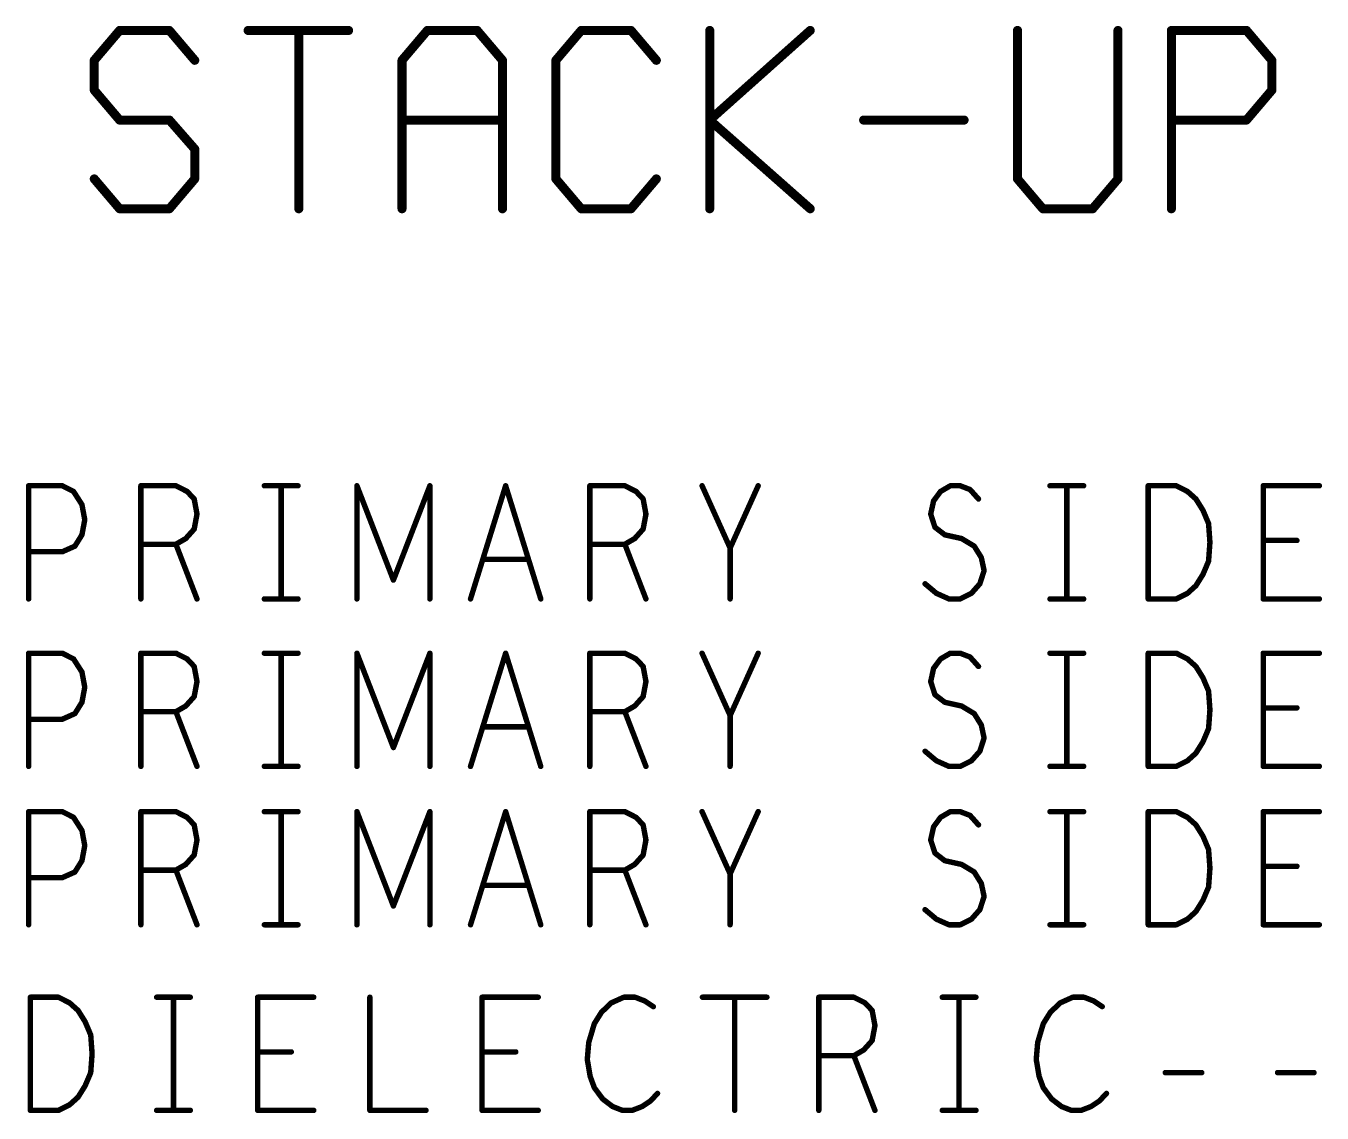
# Model space of a CAD drawing. Extents: x -18 to 16.1, y -6.6 to 15.5.
# Drawn here: x 9.975 to 11.408, y 9.947 to 11.148 of the extents above; entities that cross this region are included whole.
import ezdxf

# ---------------------------------------------------------------- set-up
doc = ezdxf.new("R2010")
doc.units = 0
doc.layers.get('0').update_dxf_attribs({"linetype": 'CONTINUOUS'})
doc.layers.add('FAB', color=13, linetype='CONTINUOUS')

# ---------------------------------------------------------------- blocks, each defined once
blk = doc.blocks.new('ROUND_2')
at = {"const_width": 0.005}
blk.add_lwpolyline([(-0.0025, 0, 1), (0.0025, 0, 1)], format="xyb", close=True, dxfattribs=at)
blk = doc.blocks.new('ROUND_1')
at = {"const_width": 0.003}
blk.add_lwpolyline([(-0.0015, 0, 1), (0.0015, 0, 1)], format="xyb", close=True, dxfattribs=at)

msp = doc.modelspace()

# ---------------------------------------------------------------- linework, layer by layer
at = {"layer": 'FAB'}
for points, const_width in [([(10.051, 11.11), (10.079, 11.143)], 0.01), ([(10.079, 11.143), (10.134, 11.143)], 0.01), ([(10.134, 11.143), (10.162, 11.11)], 0.01), ([(10.221, 11.143), (10.332, 11.143)], 0.01), ([(10.277, 11.143), (10.277, 10.946)], 0.01), ([(10.391, 11.11), (10.419, 11.143)], 0.01), ([(10.419, 11.143), (10.474, 11.143)], 0.01), ([(10.474, 11.143), (10.502, 11.11)], 0.01), ([(10.561, 11.11), (10.589, 11.143)], 0.01), ([(10.589, 11.143), (10.644, 11.143)], 0.01), ([(10.644, 11.143), (10.672, 11.11)], 0.01), ([(10.842, 11.143), (10.731, 11.044)], 0.01), ([(10.731, 11.143), (10.731, 10.946)], 0.01), ([(11.071, 11.143), (11.071, 10.979)], 0.01), ([(11.182, 10.979), (11.182, 11.143)], 0.01), ([(11.241, 10.946), (11.241, 11.143)], 0.01), ([(11.241, 11.143), (11.324, 11.143)], 0.01), ([(11.324, 11.143), (11.352, 11.11)], 0.01), ([(10.051, 11.077), (10.051, 11.11)], 0.01), ([(10.391, 10.946), (10.391, 11.11)], 0.01), ([(10.502, 11.11), (10.502, 10.946)], 0.01), ([(10.561, 10.979), (10.561, 11.11)], 0.01), ([(11.352, 11.11), (11.352, 11.077)], 0.01), ([(10.079, 11.044), (10.051, 11.077)], 0.01), ([(11.352, 11.077), (11.324, 11.044)], 0.01), ([(10.134, 11.044), (10.079, 11.044)], 0.01), ([(10.162, 11.012), (10.134, 11.044)], 0.01), ([(10.391, 11.044), (10.502, 11.044)], 0.01), ([(10.731, 11.044), (10.842, 10.946)], 0.01), ([(10.901, 11.044), (11.012, 11.044)], 0.01), ([(11.324, 11.044), (11.241, 11.044)], 0.01), ([(10.162, 10.979), (10.162, 11.012)], 0.01), ([(10.051, 10.979), (10.079, 10.946)], 0.01), ([(10.134, 10.946), (10.162, 10.979)], 0.01), ([(10.589, 10.946), (10.561, 10.979)], 0.01), ([(10.672, 10.979), (10.644, 10.946)], 0.01), ([(11.071, 10.979), (11.099, 10.946)], 0.01), ([(11.154, 10.946), (11.182, 10.979)], 0.01), ([(10.079, 10.946), (10.134, 10.946)], 0.01), ([(10.644, 10.946), (10.589, 10.946)], 0.01), ([(11.099, 10.946), (11.154, 10.946)], 0.01), ([(9.9785, 10.515), (9.9785, 10.64)], 0.006), ([(9.9785, 10.64), (10.0157, 10.64)], 0.006), ([(10.0157, 10.64), (10.0281, 10.6337)], 0.006), ([(10.1025, 10.515), (10.1025, 10.64)], 0.006), ([(10.1025, 10.64), (10.1412, 10.64)], 0.006), ([(10.1412, 10.64), (10.1536, 10.6337)], 0.006), ([(10.2389, 10.64), (10.2761, 10.64)], 0.006), ([(10.2575, 10.64), (10.2575, 10.515)], 0.006), ([(10.3412, 10.515), (10.3412, 10.64)], 0.006), ([(10.3412, 10.64), (10.3815, 10.5358)], 0.006), ([(10.3815, 10.5358), (10.4218, 10.64)], 0.006), ([(10.4218, 10.64), (10.4218, 10.515)], 0.006), ([(10.4667, 10.515), (10.5055, 10.64)], 0.006), ([(10.5055, 10.64), (10.5443, 10.515)], 0.006), ([(10.5985, 10.515), (10.5985, 10.64)], 0.006), ([(10.5985, 10.64), (10.6372, 10.64)], 0.006), ([(10.6372, 10.64), (10.6496, 10.6337)], 0.006), ([(10.7535, 10.5712), (10.7225, 10.64)], 0.006), ([(10.7845, 10.64), (10.7535, 10.5712)], 0.006), ([(10.986, 10.6337), (10.9968, 10.64)], 0.006), ([(10.9968, 10.64), (11.0077, 10.64)], 0.006), ([(11.0077, 10.64), (11.0186, 10.6358)], 0.006), ([(11.1069, 10.64), (11.1441, 10.64)], 0.006), ([(11.1255, 10.64), (11.1255, 10.515)], 0.006), ([(11.2154, 10.515), (11.2154, 10.64)], 0.006), ([(11.2154, 10.64), (11.2464, 10.64)], 0.006), ([(11.2464, 10.64), (11.2588, 10.6337)], 0.006), ([(11.3425, 10.515), (11.3425, 10.64)], 0.006), ([(11.3425, 10.64), (11.4045, 10.64)], 0.006), ([(10.0281, 10.6337), (10.0374, 10.6192)], 0.006), ([(10.1536, 10.6337), (10.1614, 10.6254)], 0.006), ([(10.1614, 10.6254), (10.1645, 10.6087)], 0.006), ([(10.6496, 10.6337), (10.6574, 10.6254)], 0.006), ([(10.6574, 10.6254), (10.6605, 10.6087)], 0.006), ([(10.9751, 10.6087), (10.9783, 10.6233)], 0.006), ([(10.9783, 10.6233), (10.986, 10.6337)], 0.006), ([(11.0186, 10.6358), (11.0279, 10.6254)], 0.006), ([(11.2588, 10.6337), (11.2681, 10.6254)], 0.006), ([(11.2681, 10.6254), (11.2759, 10.6129)], 0.006), ([(10.0374, 10.6192), (10.0405, 10.6025)], 0.006), ([(10.1645, 10.6087), (10.1614, 10.5921)], 0.006), ([(10.6605, 10.6087), (10.6574, 10.5921)], 0.006), ([(10.9798, 10.5942), (10.9751, 10.6087)], 0.006), ([(11.2759, 10.6129), (11.2821, 10.5983)], 0.006), ([(10.0405, 10.6025), (10.0374, 10.5858)], 0.006), ([(10.9907, 10.5858), (10.9798, 10.5942)], 0.006), ([(11.2821, 10.5983), (11.2836, 10.5775)], 0.006), ([(10.0374, 10.5858), (10.0296, 10.5733)], 0.006), ([(10.1521, 10.5817), (10.1412, 10.5754)], 0.006), ([(10.1614, 10.5921), (10.1521, 10.5817)], 0.006), ([(10.6481, 10.5817), (10.6372, 10.5754)], 0.006), ([(10.6574, 10.5921), (10.6481, 10.5817)], 0.006), ([(11.0092, 10.5817), (10.9907, 10.5858)], 0.006), ([(11.0232, 10.5733), (11.0092, 10.5817)], 0.006), ([(11.3797, 10.5796), (11.3425, 10.5796)], 0.006), ([(10.0157, 10.5671), (9.9785, 10.5671)], 0.006), ([(10.0296, 10.5733), (10.0157, 10.5671)], 0.006), ([(10.1412, 10.5754), (10.1025, 10.5754)], 0.006), ([(10.1412, 10.5754), (10.1645, 10.515)], 0.006), ([(10.6372, 10.5754), (10.5985, 10.5754)], 0.006), ([(10.6372, 10.5754), (10.6605, 10.515)], 0.006), ([(10.7535, 10.515), (10.7535, 10.5712)], 0.006), ([(11.031, 10.5608), (11.0232, 10.5733)], 0.006), ([(11.2836, 10.5775), (11.2821, 10.5567)], 0.006), ([(10.5303, 10.5587), (10.4807, 10.5587)], 0.006), ([(11.0341, 10.5463), (11.031, 10.5608)], 0.006), ([(11.2821, 10.5567), (11.2759, 10.5421)], 0.006), ([(11.0294, 10.5317), (11.0341, 10.5463)], 0.006), ([(11.2759, 10.5421), (11.2681, 10.5296)], 0.006), ([(10.9689, 10.5317), (10.9814, 10.5212)], 0.006), ([(11.0201, 10.5212), (11.0294, 10.5317)], 0.006), ([(11.2681, 10.5296), (11.2588, 10.5212)], 0.006), ([(10.2389, 10.515), (10.2761, 10.515)], 0.006), ([(10.9814, 10.5212), (10.9953, 10.515)], 0.006), ([(10.9953, 10.515), (11.0077, 10.515)], 0.006), ([(11.0077, 10.515), (11.0201, 10.5212)], 0.006), ([(11.1069, 10.515), (11.1441, 10.515)], 0.006), ([(11.2464, 10.515), (11.2154, 10.515)], 0.006), ([(11.2588, 10.5212), (11.2464, 10.515)], 0.006), ([(11.4045, 10.515), (11.3425, 10.515)], 0.006), ([(9.9785, 10.33), (9.9785, 10.455)], 0.006), ([(9.9785, 10.455), (10.0157, 10.455)], 0.006), ([(10.0157, 10.455), (10.0281, 10.4487)], 0.006), ([(10.1025, 10.33), (10.1025, 10.455)], 0.006), ([(10.1025, 10.455), (10.1412, 10.455)], 0.006), ([(10.1412, 10.455), (10.1536, 10.4487)], 0.006), ([(10.2389, 10.455), (10.2761, 10.455)], 0.006), ([(10.2575, 10.455), (10.2575, 10.33)], 0.006), ([(10.3412, 10.33), (10.3412, 10.455)], 0.006), ([(10.3412, 10.455), (10.3815, 10.3508)], 0.006), ([(10.3815, 10.3508), (10.4218, 10.455)], 0.006), ([(10.4218, 10.455), (10.4218, 10.33)], 0.006), ([(10.4667, 10.33), (10.5055, 10.455)], 0.006), ([(10.5055, 10.455), (10.5443, 10.33)], 0.006), ([(10.5985, 10.33), (10.5985, 10.455)], 0.006), ([(10.5985, 10.455), (10.6372, 10.455)], 0.006), ([(10.6372, 10.455), (10.6496, 10.4487)], 0.006), ([(10.7535, 10.3862), (10.7225, 10.455)], 0.006), ([(10.7845, 10.455), (10.7535, 10.3862)], 0.006), ([(10.986, 10.4487), (10.9968, 10.455)], 0.006), ([(10.9968, 10.455), (11.0077, 10.455)], 0.006), ([(11.0077, 10.455), (11.0186, 10.4508)], 0.006), ([(11.0186, 10.4508), (11.0279, 10.4404)], 0.006), ([(11.1069, 10.455), (11.1441, 10.455)], 0.006), ([(11.1255, 10.455), (11.1255, 10.33)], 0.006), ([(11.2154, 10.33), (11.2154, 10.455)], 0.006), ([(11.2154, 10.455), (11.2464, 10.455)], 0.006), ([(11.2464, 10.455), (11.2588, 10.4487)], 0.006), ([(11.3425, 10.33), (11.3425, 10.455)], 0.006), ([(11.3425, 10.455), (11.4045, 10.455)], 0.006), ([(10.0281, 10.4487), (10.0374, 10.4342)], 0.006), ([(10.1536, 10.4487), (10.1614, 10.4404)], 0.006), ([(10.1614, 10.4404), (10.1645, 10.4237)], 0.006), ([(10.6496, 10.4487), (10.6574, 10.4404)], 0.006), ([(10.6574, 10.4404), (10.6605, 10.4237)], 0.006), ([(10.9751, 10.4237), (10.9783, 10.4383)], 0.006), ([(10.9783, 10.4383), (10.986, 10.4487)], 0.006), ([(11.2588, 10.4487), (11.2681, 10.4404)], 0.006), ([(11.2681, 10.4404), (11.2759, 10.4279)], 0.006), ([(10.0374, 10.4342), (10.0405, 10.4175)], 0.006), ([(10.1645, 10.4237), (10.1614, 10.4071)], 0.006), ([(10.6605, 10.4237), (10.6574, 10.4071)], 0.006), ([(10.9798, 10.4092), (10.9751, 10.4237)], 0.006), ([(11.2759, 10.4279), (11.2821, 10.4133)], 0.006), ([(10.0405, 10.4175), (10.0374, 10.4008)], 0.006), ([(10.9907, 10.4008), (10.9798, 10.4092)], 0.006), ([(11.2821, 10.4133), (11.2836, 10.3925)], 0.006), ([(10.0374, 10.4008), (10.0296, 10.3883)], 0.006), ([(10.1521, 10.3967), (10.1412, 10.3904)], 0.006), ([(10.1614, 10.4071), (10.1521, 10.3967)], 0.006), ([(10.6481, 10.3967), (10.6372, 10.3904)], 0.006), ([(10.6574, 10.4071), (10.6481, 10.3967)], 0.006), ([(11.0092, 10.3967), (10.9907, 10.4008)], 0.006), ([(11.0232, 10.3883), (11.0092, 10.3967)], 0.006), ([(11.3797, 10.3946), (11.3425, 10.3946)], 0.006), ([(10.0157, 10.3821), (9.9785, 10.3821)], 0.006), ([(10.0296, 10.3883), (10.0157, 10.3821)], 0.006), ([(10.1412, 10.3904), (10.1025, 10.3904)], 0.006), ([(10.1412, 10.3904), (10.1645, 10.33)], 0.006), ([(10.6372, 10.3904), (10.5985, 10.3904)], 0.006), ([(10.6372, 10.3904), (10.6605, 10.33)], 0.006), ([(10.7535, 10.33), (10.7535, 10.3862)], 0.006), ([(11.031, 10.3758), (11.0232, 10.3883)], 0.006), ([(11.2836, 10.3925), (11.2821, 10.3717)], 0.006), ([(10.5303, 10.3737), (10.4807, 10.3737)], 0.006), ([(11.0341, 10.3613), (11.031, 10.3758)], 0.006), ([(11.2821, 10.3717), (11.2759, 10.3571)], 0.006), ([(11.0294, 10.3467), (11.0341, 10.3613)], 0.006), ([(11.2759, 10.3571), (11.2681, 10.3446)], 0.006), ([(10.9689, 10.3467), (10.9814, 10.3362)], 0.006), ([(10.9814, 10.3362), (10.9953, 10.33)], 0.006), ([(11.0077, 10.33), (11.0201, 10.3362)], 0.006), ([(11.0201, 10.3362), (11.0294, 10.3467)], 0.006), ([(11.2588, 10.3362), (11.2464, 10.33)], 0.006), ([(11.2681, 10.3446), (11.2588, 10.3362)], 0.006), ([(10.2389, 10.33), (10.2761, 10.33)], 0.006), ([(10.9953, 10.33), (11.0077, 10.33)], 0.006), ([(11.1069, 10.33), (11.1441, 10.33)], 0.006), ([(11.2464, 10.33), (11.2154, 10.33)], 0.006), ([(11.4045, 10.33), (11.3425, 10.33)], 0.006), ([(9.9785, 10.155), (9.9785, 10.28)], 0.006), ([(9.9785, 10.28), (10.0157, 10.28)], 0.006), ([(10.0157, 10.28), (10.0281, 10.2737)], 0.006), ([(10.1025, 10.155), (10.1025, 10.28)], 0.006), ([(10.1025, 10.28), (10.1412, 10.28)], 0.006), ([(10.1412, 10.28), (10.1536, 10.2737)], 0.006), ([(10.2389, 10.28), (10.2761, 10.28)], 0.006), ([(10.2575, 10.28), (10.2575, 10.155)], 0.006), ([(10.3412, 10.155), (10.3412, 10.28)], 0.006), ([(10.3412, 10.28), (10.3815, 10.1758)], 0.006), ([(10.3815, 10.1758), (10.4218, 10.28)], 0.006), ([(10.4218, 10.28), (10.4218, 10.155)], 0.006), ([(10.4667, 10.155), (10.5055, 10.28)], 0.006), ([(10.5055, 10.28), (10.5443, 10.155)], 0.006), ([(10.5985, 10.155), (10.5985, 10.28)], 0.006), ([(10.5985, 10.28), (10.6372, 10.28)], 0.006), ([(10.6372, 10.28), (10.6496, 10.2737)], 0.006), ([(10.7535, 10.2112), (10.7225, 10.28)], 0.006), ([(10.7845, 10.28), (10.7535, 10.2112)], 0.006), ([(10.986, 10.2737), (10.9968, 10.28)], 0.006), ([(10.9968, 10.28), (11.0077, 10.28)], 0.006), ([(11.0077, 10.28), (11.0186, 10.2758)], 0.006), ([(11.1069, 10.28), (11.1441, 10.28)], 0.006), ([(11.1255, 10.28), (11.1255, 10.155)], 0.006), ([(11.2154, 10.155), (11.2154, 10.28)], 0.006), ([(11.2154, 10.28), (11.2464, 10.28)], 0.006), ([(11.2464, 10.28), (11.2588, 10.2737)], 0.006), ([(11.3425, 10.155), (11.3425, 10.28)], 0.006), ([(11.3425, 10.28), (11.4045, 10.28)], 0.006), ([(10.0281, 10.2737), (10.0374, 10.2592)], 0.006), ([(10.1536, 10.2737), (10.1614, 10.2654)], 0.006), ([(10.1614, 10.2654), (10.1645, 10.2487)], 0.006), ([(10.6496, 10.2737), (10.6574, 10.2654)], 0.006), ([(10.6574, 10.2654), (10.6605, 10.2487)], 0.006), ([(10.9783, 10.2633), (10.986, 10.2737)], 0.006), ([(11.0186, 10.2758), (11.0279, 10.2654)], 0.006), ([(11.2588, 10.2737), (11.2681, 10.2654)], 0.006), ([(11.2681, 10.2654), (11.2759, 10.2529)], 0.006), ([(10.0374, 10.2592), (10.0405, 10.2425)], 0.006), ([(10.9751, 10.2487), (10.9783, 10.2633)], 0.006), ([(11.2759, 10.2529), (11.2821, 10.2383)], 0.006), ([(10.0405, 10.2425), (10.0374, 10.2258)], 0.006), ([(10.1645, 10.2487), (10.1614, 10.2321)], 0.006), ([(10.6605, 10.2487), (10.6574, 10.2321)], 0.006), ([(10.9798, 10.2342), (10.9751, 10.2487)], 0.006), ([(11.2821, 10.2383), (11.2836, 10.2175)], 0.006), ([(10.0374, 10.2258), (10.0296, 10.2133)], 0.006), ([(10.1521, 10.2217), (10.1412, 10.2154)], 0.006), ([(10.1614, 10.2321), (10.1521, 10.2217)], 0.006), ([(10.6481, 10.2217), (10.6372, 10.2154)], 0.006), ([(10.6574, 10.2321), (10.6481, 10.2217)], 0.006), ([(10.9907, 10.2258), (10.9798, 10.2342)], 0.006), ([(11.0092, 10.2217), (10.9907, 10.2258)], 0.006), ([(11.0232, 10.2133), (11.0092, 10.2217)], 0.006), ([(10.0296, 10.2133), (10.0157, 10.2071)], 0.006), ([(10.1412, 10.2154), (10.1025, 10.2154)], 0.006), ([(10.1412, 10.2154), (10.1645, 10.155)], 0.006), ([(10.6372, 10.2154), (10.5985, 10.2154)], 0.006), ([(10.6372, 10.2154), (10.6605, 10.155)], 0.006), ([(10.7535, 10.155), (10.7535, 10.2112)], 0.006), ([(11.031, 10.2008), (11.0232, 10.2133)], 0.006), ([(11.2836, 10.2175), (11.2821, 10.1967)], 0.006), ([(11.3797, 10.2196), (11.3425, 10.2196)], 0.006), ([(10.0157, 10.2071), (9.9785, 10.2071)], 0.006), ([(10.5303, 10.1987), (10.4807, 10.1987)], 0.006), ([(11.0341, 10.1863), (11.031, 10.2008)], 0.006), ([(11.2821, 10.1967), (11.2759, 10.1821)], 0.006), ([(11.0294, 10.1717), (11.0341, 10.1863)], 0.006), ([(11.2759, 10.1821), (11.2681, 10.1696)], 0.006), ([(10.9689, 10.1717), (10.9814, 10.1612)], 0.006), ([(11.0201, 10.1612), (11.0294, 10.1717)], 0.006), ([(11.2681, 10.1696), (11.2588, 10.1612)], 0.006), ([(10.2389, 10.155), (10.2761, 10.155)], 0.006), ([(10.9814, 10.1612), (10.9953, 10.155)], 0.006), ([(10.9953, 10.155), (11.0077, 10.155)], 0.006), ([(11.0077, 10.155), (11.0201, 10.1612)], 0.006), ([(11.1069, 10.155), (11.1441, 10.155)], 0.006), ([(11.2464, 10.155), (11.2154, 10.155)], 0.006), ([(11.2588, 10.1612), (11.2464, 10.155)], 0.006), ([(11.4045, 10.155), (11.3425, 10.155)], 0.006), ([(9.9804, 9.95), (9.9804, 10.075)], 0.006), ([(9.9804, 10.075), (10.0114, 10.075)], 0.006), ([(10.0114, 10.075), (10.0238, 10.0687)], 0.006), ([(10.0238, 10.0687), (10.0331, 10.0604)], 0.006), ([(10.1199, 10.075), (10.1571, 10.075)], 0.006), ([(10.1385, 10.075), (10.1385, 9.95)], 0.006), ([(10.2315, 9.95), (10.2315, 10.075)], 0.006), ([(10.2315, 10.075), (10.2935, 10.075)], 0.006), ([(10.3555, 10.075), (10.3555, 9.95)], 0.006), ([(10.4795, 9.95), (10.4795, 10.075)], 0.006), ([(10.4795, 10.075), (10.5415, 10.075)], 0.006), ([(10.6221, 10.0687), (10.6113, 10.0583)], 0.006), ([(10.6361, 10.075), (10.6221, 10.0687)], 0.006), ([(10.6485, 10.075), (10.6361, 10.075)], 0.006), ([(10.6593, 10.0708), (10.6485, 10.075)], 0.006), ([(10.6686, 10.0646), (10.6593, 10.0708)], 0.006), ([(10.7229, 10.075), (10.7941, 10.075)], 0.006), ([(10.7585, 10.075), (10.7585, 9.95)], 0.006), ([(10.8515, 9.95), (10.8515, 10.075)], 0.006), ([(10.8515, 10.075), (10.8902, 10.075)], 0.006), ([(10.8902, 10.075), (10.9026, 10.0687)], 0.006), ([(10.9026, 10.0687), (10.9104, 10.0604)], 0.006), ([(10.9879, 10.075), (11.0251, 10.075)], 0.006), ([(11.0065, 10.075), (11.0065, 9.95)], 0.006), ([(11.1181, 10.0687), (11.1073, 10.0583)], 0.006), ([(11.1321, 10.075), (11.1181, 10.0687)], 0.006), ([(11.1445, 10.075), (11.1321, 10.075)], 0.006), ([(11.1553, 10.0708), (11.1445, 10.075)], 0.006), ([(11.1646, 10.0646), (11.1553, 10.0708)], 0.006), ([(10.0331, 10.0604), (10.0409, 10.0479)], 0.006), ([(10.6113, 10.0583), (10.6035, 10.0458)], 0.006), ([(10.9104, 10.0604), (10.9135, 10.0437)], 0.006), ([(11.1073, 10.0583), (11.0995, 10.0458)], 0.006), ([(10.0409, 10.0479), (10.0471, 10.0333)], 0.006), ([(10.6035, 10.0458), (10.5973, 10.025)], 0.006), ([(10.9135, 10.0437), (10.9104, 10.0271)], 0.006), ([(11.0995, 10.0458), (11.0933, 10.025)], 0.006), ([(10.0471, 10.0333), (10.0486, 10.0125)], 0.006), ([(10.5973, 10.025), (10.5957, 10.0062)], 0.006), ([(10.9104, 10.0271), (10.9011, 10.0167)], 0.006), ([(11.0933, 10.025), (11.0917, 10.0062)], 0.006), ([(10.0486, 10.0125), (10.0471, 9.9917)], 0.006), ([(10.2687, 10.0146), (10.2315, 10.0146)], 0.006), ([(10.5167, 10.0146), (10.4795, 10.0146)], 0.006), ([(10.8902, 10.0104), (10.8515, 10.0104)], 0.006), ([(10.9011, 10.0167), (10.8902, 10.0104)], 0.006), ([(10.8902, 10.0104), (10.9135, 9.95)], 0.006), ([(10.5957, 10.0062), (10.5989, 9.9875)], 0.006), ([(11.0917, 10.0062), (11.0949, 9.9875)], 0.006), ([(10.0471, 9.9917), (10.0409, 9.9771)], 0.006), ([(10.5989, 9.9875), (10.6035, 9.975)], 0.006), ([(11.0949, 9.9875), (11.0995, 9.975)], 0.006), ([(11.2343, 9.9917), (11.2746, 9.9917)], 0.006), ([(11.3583, 9.9917), (11.3986, 9.9917)], 0.006), ([(10.0331, 9.9646), (10.0238, 9.9562)], 0.006), ([(10.0409, 9.9771), (10.0331, 9.9646)], 0.006), ([(10.6035, 9.975), (10.6128, 9.9625)], 0.006), ([(10.6655, 9.9604), (10.6733, 9.9687)], 0.006), ([(11.0995, 9.975), (11.1088, 9.9625)], 0.006), ([(11.1615, 9.9604), (11.1693, 9.9687)], 0.006), ([(10.0114, 9.95), (9.9804, 9.95)], 0.006), ([(10.0238, 9.9562), (10.0114, 9.95)], 0.006), ([(10.1199, 9.95), (10.1571, 9.95)], 0.006), ([(10.2935, 9.95), (10.2315, 9.95)], 0.006), ([(10.3555, 9.95), (10.4175, 9.95)], 0.006), ([(10.5415, 9.95), (10.4795, 9.95)], 0.006), ([(10.6128, 9.9625), (10.6237, 9.9542)], 0.006), ([(10.6237, 9.9542), (10.6345, 9.95)], 0.006), ([(10.6345, 9.95), (10.6453, 9.95)], 0.006), ([(10.6453, 9.95), (10.6562, 9.9542)], 0.006), ([(10.6562, 9.9542), (10.6655, 9.9604)], 0.006), ([(10.9879, 9.95), (11.0251, 9.95)], 0.006), ([(11.1088, 9.9625), (11.1197, 9.9542)], 0.006), ([(11.1197, 9.9542), (11.1305, 9.95)], 0.006), ([(11.1305, 9.95), (11.1413, 9.95)], 0.006), ([(11.1413, 9.95), (11.1522, 9.9542)], 0.006), ([(11.1522, 9.9542), (11.1615, 9.9604)], 0.006)]:
    msp.add_lwpolyline(points, dxfattribs=dict(at, const_width=const_width))

# ---------------------------------------------------------------- block references
for name, p in [('ROUND_2', (10.079, 11.143)), ('ROUND_2', (10.079, 11.143)), ('ROUND_2', (10.134, 11.143)), ('ROUND_2', (10.134, 11.143)), ('ROUND_2', (10.221, 11.143)), ('ROUND_2', (10.277, 11.143)), ('ROUND_2', (10.332, 11.143)), ('ROUND_2', (10.419, 11.143)), ('ROUND_2', (10.419, 11.143)), ('ROUND_2', (10.474, 11.143)), ('ROUND_2', (10.474, 11.143)), ('ROUND_2', (10.589, 11.143)), ('ROUND_2', (10.589, 11.143)), ('ROUND_2', (10.644, 11.143)), ('ROUND_2', (10.644, 11.143)), ('ROUND_2', (10.731, 11.143)), ('ROUND_2', (10.842, 11.143)), ('ROUND_2', (11.071, 11.143)), ('ROUND_2', (11.182, 11.143)), ('ROUND_2', (11.241, 11.143)), ('ROUND_2', (11.241, 11.143)), ('ROUND_2', (11.324, 11.143)), ('ROUND_2', (11.324, 11.143)), ('ROUND_2', (10.051, 11.11)), ('ROUND_2', (10.051, 11.11)), ('ROUND_2', (10.162, 11.11)), ('ROUND_2', (10.391, 11.11)), ('ROUND_2', (10.391, 11.11)), ('ROUND_2', (10.502, 11.11)), ('ROUND_2', (10.502, 11.11)), ('ROUND_2', (10.561, 11.11)), ('ROUND_2', (10.561, 11.11)), ('ROUND_2', (10.672, 11.11)), ('ROUND_2', (11.352, 11.11)), ('ROUND_2', (11.352, 11.11)), ('ROUND_2', (10.051, 11.077)), ('ROUND_2', (10.051, 11.077)), ('ROUND_2', (11.352, 11.077)), ('ROUND_2', (11.352, 11.077)), ('ROUND_2', (10.079, 11.044)), ('ROUND_2', (10.079, 11.044)), ('ROUND_2', (10.134, 11.044)), ('ROUND_2', (10.134, 11.044)), ('ROUND_2', (10.391, 11.044)), ('ROUND_2', (10.502, 11.044)), ('ROUND_2', (10.731, 11.044)), ('ROUND_2', (10.731, 11.044)), ('ROUND_2', (10.901, 11.044)), ('ROUND_2', (11.012, 11.044)), ('ROUND_2', (11.241, 11.044)), ('ROUND_2', (11.324, 11.044)), ('ROUND_2', (11.324, 11.044)), ('ROUND_2', (10.162, 11.012)), ('ROUND_2', (10.162, 11.012)), ('ROUND_2', (10.051, 10.979)), ('ROUND_2', (10.162, 10.979)), ('ROUND_2', (10.162, 10.979)), ('ROUND_2', (10.561, 10.979)), ('ROUND_2', (10.561, 10.979)), ('ROUND_2', (10.672, 10.979)), ('ROUND_2', (11.071, 10.979)), ('ROUND_2', (11.071, 10.979)), ('ROUND_2', (11.182, 10.979)), ('ROUND_2', (11.182, 10.979)), ('ROUND_2', (10.079, 10.946)), ('ROUND_2', (10.079, 10.946)), ('ROUND_2', (10.134, 10.946)), ('ROUND_2', (10.134, 10.946)), ('ROUND_2', (10.277, 10.946)), ('ROUND_2', (10.391, 10.946)), ('ROUND_2', (10.502, 10.946)), ('ROUND_2', (10.589, 10.946)), ('ROUND_2', (10.589, 10.946)), ('ROUND_2', (10.644, 10.946)), ('ROUND_2', (10.644, 10.946)), ('ROUND_2', (10.731, 10.946)), ('ROUND_2', (10.842, 10.946)), ('ROUND_2', (11.099, 10.946)), ('ROUND_2', (11.099, 10.946)), ('ROUND_2', (11.154, 10.946)), ('ROUND_2', (11.154, 10.946)), ('ROUND_2', (11.241, 10.946)), ('ROUND_1', (9.9785, 10.64)), ('ROUND_1', (9.9785, 10.64)), ('ROUND_1', (10.0157, 10.64)), ('ROUND_1', (10.0157, 10.64)), ('ROUND_1', (10.1025, 10.64)), ('ROUND_1', (10.1025, 10.64)), ('ROUND_1', (10.1412, 10.64)), ('ROUND_1', (10.1412, 10.64)), ('ROUND_1', (10.2389, 10.64)), ('ROUND_1', (10.2575, 10.64)), ('ROUND_1', (10.2761, 10.64)), ('ROUND_1', (10.3412, 10.64)), ('ROUND_1', (10.3412, 10.64)), ('ROUND_1', (10.4218, 10.64)), ('ROUND_1', (10.4218, 10.64)), ('ROUND_1', (10.5055, 10.64)), ('ROUND_1', (10.5055, 10.64)), ('ROUND_1', (10.5985, 10.64)), ('ROUND_1', (10.5985, 10.64)), ('ROUND_1', (10.6372, 10.64)), ('ROUND_1', (10.6372, 10.64)), ('ROUND_1', (10.7225, 10.64)), ('ROUND_1', (10.7845, 10.64)), ('ROUND_1', (10.9968, 10.64)), ('ROUND_1', (10.9968, 10.64)), ('ROUND_1', (11.0077, 10.64)), ('ROUND_1', (11.0077, 10.64)), ('ROUND_1', (11.1069, 10.64)), ('ROUND_1', (11.1255, 10.64)), ('ROUND_1', (11.1441, 10.64)), ('ROUND_1', (11.2154, 10.64)), ('ROUND_1', (11.2154, 10.64)), ('ROUND_1', (11.2464, 10.64)), ('ROUND_1', (11.2464, 10.64)), ('ROUND_1', (11.3425, 10.64)), ('ROUND_1', (11.3425, 10.64)), ('ROUND_1', (11.4045, 10.64)), ('ROUND_1', (10.0281, 10.6337)), ('ROUND_1', (10.0281, 10.6337)), ('ROUND_1', (10.1536, 10.6337)), ('ROUND_1', (10.1536, 10.6337)), ('ROUND_1', (10.1614, 10.6254)), ('ROUND_1', (10.1614, 10.6254)), ('ROUND_1', (10.6496, 10.6337)), ('ROUND_1', (10.6496, 10.6337)), ('ROUND_1', (10.6574, 10.6254)), ('ROUND_1', (10.6574, 10.6254)), ('ROUND_1', (10.9783, 10.6233)), ('ROUND_1', (10.9783, 10.6233)), ('ROUND_1', (10.986, 10.6337)), ('ROUND_1', (10.986, 10.6337)), ('ROUND_1', (11.0186, 10.6358)), ('ROUND_1', (11.0186, 10.6358)), ('ROUND_1', (11.0279, 10.6254)), ('ROUND_1', (11.2588, 10.6337)), ('ROUND_1', (11.2588, 10.6337)), ('ROUND_1', (11.2681, 10.6254)), ('ROUND_1', (11.2681, 10.6254)), ('ROUND_1', (10.0374, 10.6192)), ('ROUND_1', (10.0374, 10.6192)), ('ROUND_1', (10.1645, 10.6087)), ('ROUND_1', (10.1645, 10.6087)), ('ROUND_1', (10.6605, 10.6087)), ('ROUND_1', (10.6605, 10.6087)), ('ROUND_1', (10.9751, 10.6087)), ('ROUND_1', (10.9751, 10.6087)), ('ROUND_1', (11.2759, 10.6129)), ('ROUND_1', (11.2759, 10.6129)), ('ROUND_1', (10.0405, 10.6025)), ('ROUND_1', (10.0405, 10.6025)), ('ROUND_1', (10.9798, 10.5942)), ('ROUND_1', (10.9798, 10.5942)), ('ROUND_1', (11.2821, 10.5983)), ('ROUND_1', (11.2821, 10.5983)), ('ROUND_1', (10.0374, 10.5858)), ('ROUND_1', (10.0374, 10.5858)), ('ROUND_1', (10.1521, 10.5817)), ('ROUND_1', (10.1521, 10.5817)), ('ROUND_1', (10.1614, 10.5921)), ('ROUND_1', (10.1614, 10.5921)), ('ROUND_1', (10.6481, 10.5817)), ('ROUND_1', (10.6481, 10.5817)), ('ROUND_1', (10.6574, 10.5921)), ('ROUND_1', (10.6574, 10.5921)), ('ROUND_1', (10.9907, 10.5858)), ('ROUND_1', (10.9907, 10.5858)), ('ROUND_1', (11.0092, 10.5817)), ('ROUND_1', (11.0092, 10.5817)), ('ROUND_1', (11.3425, 10.5796)), ('ROUND_1', (11.3797, 10.5796)), ('ROUND_1', (9.9785, 10.5671)), ('ROUND_1', (10.0157, 10.5671)), ('ROUND_1', (10.0157, 10.5671)), ('ROUND_1', (10.0296, 10.5733)), ('ROUND_1', (10.0296, 10.5733)), ('ROUND_1', (10.1025, 10.5754)), ('ROUND_1', (10.1412, 10.5754)), ('ROUND_1', (10.1412, 10.5754)), ('ROUND_1', (10.1412, 10.5754)), ('ROUND_1', (10.5985, 10.5754)), ('ROUND_1', (10.6372, 10.5754)), ('ROUND_1', (10.6372, 10.5754)), ('ROUND_1', (10.6372, 10.5754)), ('ROUND_1', (10.7535, 10.5712)), ('ROUND_1', (10.7535, 10.5712)), ('ROUND_1', (10.7535, 10.5712)), ('ROUND_1', (11.0232, 10.5733)), ('ROUND_1', (11.0232, 10.5733)), ('ROUND_1', (11.2836, 10.5775)), ('ROUND_1', (11.2836, 10.5775)), ('ROUND_1', (10.4807, 10.5587)), ('ROUND_1', (10.5303, 10.5587)), ('ROUND_1', (11.031, 10.5608)), ('ROUND_1', (11.031, 10.5608)), ('ROUND_1', (11.2821, 10.5567)), ('ROUND_1', (11.2821, 10.5567)), ('ROUND_1', (11.0341, 10.5463)), ('ROUND_1', (11.0341, 10.5463)), ('ROUND_1', (11.2759, 10.5421)), ('ROUND_1', (11.2759, 10.5421)), ('ROUND_1', (10.3815, 10.5358)), ('ROUND_1', (10.3815, 10.5358)), ('ROUND_1', (10.9689, 10.5317)), ('ROUND_1', (11.0294, 10.5317)), ('ROUND_1', (11.0294, 10.5317)), ('ROUND_1', (11.2681, 10.5296)), ('ROUND_1', (11.2681, 10.5296)), ('ROUND_1', (9.9785, 10.515)), ('ROUND_1', (10.1025, 10.515)), ('ROUND_1', (10.1645, 10.515)), ('ROUND_1', (10.2389, 10.515)), ('ROUND_1', (10.2575, 10.515)), ('ROUND_1', (10.2761, 10.515)), ('ROUND_1', (10.3412, 10.515)), ('ROUND_1', (10.4218, 10.515)), ('ROUND_1', (10.4667, 10.515)), ('ROUND_1', (10.5443, 10.515)), ('ROUND_1', (10.5985, 10.515)), ('ROUND_1', (10.6605, 10.515)), ('ROUND_1', (10.7535, 10.515)), ('ROUND_1', (10.9814, 10.5212)), ('ROUND_1', (10.9814, 10.5212)), ('ROUND_1', (10.9953, 10.515)), ('ROUND_1', (10.9953, 10.515)), ('ROUND_1', (11.0077, 10.515)), ('ROUND_1', (11.0077, 10.515)), ('ROUND_1', (11.0201, 10.5212)), ('ROUND_1', (11.0201, 10.5212)), ('ROUND_1', (11.1069, 10.515)), ('ROUND_1', (11.1255, 10.515)), ('ROUND_1', (11.1441, 10.515)), ('ROUND_1', (11.2154, 10.515)), ('ROUND_1', (11.2154, 10.515)), ('ROUND_1', (11.2464, 10.515)), ('ROUND_1', (11.2464, 10.515)), ('ROUND_1', (11.2588, 10.5212)), ('ROUND_1', (11.2588, 10.5212)), ('ROUND_1', (11.3425, 10.515)), ('ROUND_1', (11.3425, 10.515)), ('ROUND_1', (11.4045, 10.515)), ('ROUND_1', (9.9785, 10.455)), ('ROUND_1', (9.9785, 10.455)), ('ROUND_1', (10.0157, 10.455)), ('ROUND_1', (10.0157, 10.455)), ('ROUND_1', (10.1025, 10.455)), ('ROUND_1', (10.1025, 10.455)), ('ROUND_1', (10.1412, 10.455)), ('ROUND_1', (10.1412, 10.455)), ('ROUND_1', (10.2389, 10.455)), ('ROUND_1', (10.2575, 10.455)), ('ROUND_1', (10.2761, 10.455)), ('ROUND_1', (10.3412, 10.455)), ('ROUND_1', (10.3412, 10.455)), ('ROUND_1', (10.4218, 10.455)), ('ROUND_1', (10.4218, 10.455)), ('ROUND_1', (10.5055, 10.455)), ('ROUND_1', (10.5055, 10.455)), ('ROUND_1', (10.5985, 10.455)), ('ROUND_1', (10.5985, 10.455)), ('ROUND_1', (10.6372, 10.455)), ('ROUND_1', (10.6372, 10.455)), ('ROUND_1', (10.7225, 10.455)), ('ROUND_1', (10.7845, 10.455)), ('ROUND_1', (10.9968, 10.455)), ('ROUND_1', (10.9968, 10.455)), ('ROUND_1', (11.0077, 10.455)), ('ROUND_1', (11.0077, 10.455)), ('ROUND_1', (11.0186, 10.4508)), ('ROUND_1', (11.0186, 10.4508)), ('ROUND_1', (11.1069, 10.455)), ('ROUND_1', (11.1255, 10.455)), ('ROUND_1', (11.1441, 10.455)), ('ROUND_1', (11.2154, 10.455)), ('ROUND_1', (11.2154, 10.455)), ('ROUND_1', (11.2464, 10.455)), ('ROUND_1', (11.2464, 10.455)), ('ROUND_1', (11.3425, 10.455)), ('ROUND_1', (11.3425, 10.455)), ('ROUND_1', (11.4045, 10.455)), ('ROUND_1', (10.0281, 10.4487)), ('ROUND_1', (10.0281, 10.4487)), ('ROUND_1', (10.1536, 10.4487)), ('ROUND_1', (10.1536, 10.4487)), ('ROUND_1', (10.1614, 10.4404)), ('ROUND_1', (10.1614, 10.4404)), ('ROUND_1', (10.6496, 10.4487)), ('ROUND_1', (10.6496, 10.4487)), ('ROUND_1', (10.6574, 10.4404)), ('ROUND_1', (10.6574, 10.4404)), ('ROUND_1', (10.9783, 10.4383)), ('ROUND_1', (10.9783, 10.4383)), ('ROUND_1', (10.986, 10.4487)), ('ROUND_1', (10.986, 10.4487)), ('ROUND_1', (11.0279, 10.4404)), ('ROUND_1', (11.2588, 10.4487)), ('ROUND_1', (11.2588, 10.4487)), ('ROUND_1', (11.2681, 10.4404)), ('ROUND_1', (11.2681, 10.4404)), ('ROUND_1', (10.0374, 10.4342)), ('ROUND_1', (10.0374, 10.4342)), ('ROUND_1', (10.1645, 10.4237)), ('ROUND_1', (10.1645, 10.4237)), ('ROUND_1', (10.6605, 10.4237)), ('ROUND_1', (10.6605, 10.4237)), ('ROUND_1', (10.9751, 10.4237)), ('ROUND_1', (10.9751, 10.4237)), ('ROUND_1', (11.2759, 10.4279)), ('ROUND_1', (11.2759, 10.4279)), ('ROUND_1', (10.0405, 10.4175)), ('ROUND_1', (10.0405, 10.4175)), ('ROUND_1', (10.9798, 10.4092)), ('ROUND_1', (10.9798, 10.4092)), ('ROUND_1', (11.2821, 10.4133)), ('ROUND_1', (11.2821, 10.4133)), ('ROUND_1', (10.0374, 10.4008)), ('ROUND_1', (10.0374, 10.4008)), ('ROUND_1', (10.1521, 10.3967)), ('ROUND_1', (10.1521, 10.3967)), ('ROUND_1', (10.1614, 10.4071)), ('ROUND_1', (10.1614, 10.4071)), ('ROUND_1', (10.6481, 10.3967)), ('ROUND_1', (10.6481, 10.3967)), ('ROUND_1', (10.6574, 10.4071)), ('ROUND_1', (10.6574, 10.4071)), ('ROUND_1', (10.9907, 10.4008)), ('ROUND_1', (10.9907, 10.4008)), ('ROUND_1', (11.0092, 10.3967)), ('ROUND_1', (11.0092, 10.3967)), ('ROUND_1', (11.3425, 10.3946)), ('ROUND_1', (11.3797, 10.3946)), ('ROUND_1', (9.9785, 10.3821)), ('ROUND_1', (10.0157, 10.3821)), ('ROUND_1', (10.0157, 10.3821)), ('ROUND_1', (10.0296, 10.3883)), ('ROUND_1', (10.0296, 10.3883)), ('ROUND_1', (10.1025, 10.3904)), ('ROUND_1', (10.1412, 10.3904)), ('ROUND_1', (10.1412, 10.3904)), ('ROUND_1', (10.1412, 10.3904)), ('ROUND_1', (10.5985, 10.3904)), ('ROUND_1', (10.6372, 10.3904)), ('ROUND_1', (10.6372, 10.3904)), ('ROUND_1', (10.6372, 10.3904)), ('ROUND_1', (10.7535, 10.3862)), ('ROUND_1', (10.7535, 10.3862)), ('ROUND_1', (10.7535, 10.3862)), ('ROUND_1', (11.0232, 10.3883)), ('ROUND_1', (11.0232, 10.3883)), ('ROUND_1', (11.2836, 10.3925)), ('ROUND_1', (11.2836, 10.3925)), ('ROUND_1', (10.4807, 10.3737)), ('ROUND_1', (10.5303, 10.3737)), ('ROUND_1', (11.031, 10.3758)), ('ROUND_1', (11.031, 10.3758)), ('ROUND_1', (11.2821, 10.3717)), ('ROUND_1', (11.2821, 10.3717)), ('ROUND_1', (10.3815, 10.3508)), ('ROUND_1', (10.3815, 10.3508)), ('ROUND_1', (11.0341, 10.3613)), ('ROUND_1', (11.0341, 10.3613)), ('ROUND_1', (11.2759, 10.3571)), ('ROUND_1', (11.2759, 10.3571)), ('ROUND_1', (10.9689, 10.3467)), ('ROUND_1', (10.9814, 10.3362)), ('ROUND_1', (10.9814, 10.3362)), ('ROUND_1', (11.0201, 10.3362)), ('ROUND_1', (11.0201, 10.3362)), ('ROUND_1', (11.0294, 10.3467)), ('ROUND_1', (11.0294, 10.3467)), ('ROUND_1', (11.2588, 10.3362)), ('ROUND_1', (11.2588, 10.3362)), ('ROUND_1', (11.2681, 10.3446)), ('ROUND_1', (11.2681, 10.3446)), ('ROUND_1', (9.9785, 10.33)), ('ROUND_1', (10.1025, 10.33)), ('ROUND_1', (10.1645, 10.33)), ('ROUND_1', (10.2389, 10.33)), ('ROUND_1', (10.2575, 10.33)), ('ROUND_1', (10.2761, 10.33)), ('ROUND_1', (10.3412, 10.33)), ('ROUND_1', (10.4218, 10.33)), ('ROUND_1', (10.4667, 10.33)), ('ROUND_1', (10.5443, 10.33)), ('ROUND_1', (10.5985, 10.33)), ('ROUND_1', (10.6605, 10.33)), ('ROUND_1', (10.7535, 10.33)), ('ROUND_1', (10.9953, 10.33)), ('ROUND_1', (10.9953, 10.33)), ('ROUND_1', (11.0077, 10.33)), ('ROUND_1', (11.0077, 10.33)), ('ROUND_1', (11.1069, 10.33)), ('ROUND_1', (11.1255, 10.33)), ('ROUND_1', (11.1441, 10.33)), ('ROUND_1', (11.2154, 10.33)), ('ROUND_1', (11.2154, 10.33)), ('ROUND_1', (11.2464, 10.33)), ('ROUND_1', (11.2464, 10.33)), ('ROUND_1', (11.3425, 10.33)), ('ROUND_1', (11.3425, 10.33)), ('ROUND_1', (11.4045, 10.33)), ('ROUND_1', (9.9785, 10.28)), ('ROUND_1', (9.9785, 10.28)), ('ROUND_1', (10.0157, 10.28)), ('ROUND_1', (10.0157, 10.28)), ('ROUND_1', (10.1025, 10.28)), ('ROUND_1', (10.1025, 10.28)), ('ROUND_1', (10.1412, 10.28)), ('ROUND_1', (10.1412, 10.28)), ('ROUND_1', (10.2389, 10.28)), ('ROUND_1', (10.2575, 10.28)), ('ROUND_1', (10.2761, 10.28)), ('ROUND_1', (10.3412, 10.28)), ('ROUND_1', (10.3412, 10.28)), ('ROUND_1', (10.4218, 10.28)), ('ROUND_1', (10.4218, 10.28)), ('ROUND_1', (10.5055, 10.28)), ('ROUND_1', (10.5055, 10.28)), ('ROUND_1', (10.5985, 10.28)), ('ROUND_1', (10.5985, 10.28)), ('ROUND_1', (10.6372, 10.28)), ('ROUND_1', (10.6372, 10.28)), ('ROUND_1', (10.7225, 10.28)), ('ROUND_1', (10.7845, 10.28)), ('ROUND_1', (10.9968, 10.28)), ('ROUND_1', (10.9968, 10.28)), ('ROUND_1', (11.0077, 10.28)), ('ROUND_1', (11.0077, 10.28)), ('ROUND_1', (11.1069, 10.28)), ('ROUND_1', (11.1255, 10.28)), ('ROUND_1', (11.1441, 10.28)), ('ROUND_1', (11.2154, 10.28)), ('ROUND_1', (11.2154, 10.28)), ('ROUND_1', (11.2464, 10.28)), ('ROUND_1', (11.2464, 10.28)), ('ROUND_1', (11.3425, 10.28)), ('ROUND_1', (11.3425, 10.28)), ('ROUND_1', (11.4045, 10.28)), ('ROUND_1', (10.0281, 10.2737)), ('ROUND_1', (10.0281, 10.2737)), ('ROUND_1', (10.1536, 10.2737)), ('ROUND_1', (10.1536, 10.2737)), ('ROUND_1', (10.1614, 10.2654)), ('ROUND_1', (10.1614, 10.2654)), ('ROUND_1', (10.6496, 10.2737)), ('ROUND_1', (10.6496, 10.2737)), ('ROUND_1', (10.6574, 10.2654)), ('ROUND_1', (10.6574, 10.2654)), ('ROUND_1', (10.986, 10.2737)), ('ROUND_1', (10.986, 10.2737)), ('ROUND_1', (11.0186, 10.2758)), ('ROUND_1', (11.0186, 10.2758)), ('ROUND_1', (11.0279, 10.2654)), ('ROUND_1', (11.2588, 10.2737)), ('ROUND_1', (11.2588, 10.2737)), ('ROUND_1', (11.2681, 10.2654)), ('ROUND_1', (11.2681, 10.2654)), ('ROUND_1', (10.0374, 10.2592)), ('ROUND_1', (10.0374, 10.2592)), ('ROUND_1', (10.9783, 10.2633)), ('ROUND_1', (10.9783, 10.2633)), ('ROUND_1', (11.2759, 10.2529)), ('ROUND_1', (11.2759, 10.2529)), ('ROUND_1', (10.0405, 10.2425)), ('ROUND_1', (10.0405, 10.2425)), ('ROUND_1', (10.1645, 10.2487)), ('ROUND_1', (10.1645, 10.2487)), ('ROUND_1', (10.6605, 10.2487)), ('ROUND_1', (10.6605, 10.2487)), ('ROUND_1', (10.9751, 10.2487)), ('ROUND_1', (10.9751, 10.2487)), ('ROUND_1', (11.2821, 10.2383)), ('ROUND_1', (11.2821, 10.2383)), ('ROUND_1', (10.0374, 10.2258)), ('ROUND_1', (10.0374, 10.2258)), ('ROUND_1', (10.1521, 10.2217)), ('ROUND_1', (10.1521, 10.2217)), ('ROUND_1', (10.1614, 10.2321)), ('ROUND_1', (10.1614, 10.2321)), ('ROUND_1', (10.6481, 10.2217)), ('ROUND_1', (10.6481, 10.2217)), ('ROUND_1', (10.6574, 10.2321)), ('ROUND_1', (10.6574, 10.2321)), ('ROUND_1', (10.9798, 10.2342)), ('ROUND_1', (10.9798, 10.2342)), ('ROUND_1', (10.9907, 10.2258)), ('ROUND_1', (10.9907, 10.2258)), ('ROUND_1', (11.0092, 10.2217)), ('ROUND_1', (11.0092, 10.2217)), ('ROUND_1', (10.0296, 10.2133)), ('ROUND_1', (10.0296, 10.2133)), ('ROUND_1', (10.1025, 10.2154)), ('ROUND_1', (10.1412, 10.2154)), ('ROUND_1', (10.1412, 10.2154)), ('ROUND_1', (10.1412, 10.2154)), ('ROUND_1', (10.5985, 10.2154)), ('ROUND_1', (10.6372, 10.2154)), ('ROUND_1', (10.6372, 10.2154)), ('ROUND_1', (10.6372, 10.2154)), ('ROUND_1', (10.7535, 10.2112)), ('ROUND_1', (10.7535, 10.2112)), ('ROUND_1', (10.7535, 10.2112)), ('ROUND_1', (11.0232, 10.2133)), ('ROUND_1', (11.0232, 10.2133)), ('ROUND_1', (11.2836, 10.2175)), ('ROUND_1', (11.2836, 10.2175)), ('ROUND_1', (11.3425, 10.2196)), ('ROUND_1', (11.3797, 10.2196)), ('ROUND_1', (9.9785, 10.2071)), ('ROUND_1', (10.0157, 10.2071)), ('ROUND_1', (10.0157, 10.2071)), ('ROUND_1', (10.4807, 10.1987)), ('ROUND_1', (10.5303, 10.1987)), ('ROUND_1', (11.031, 10.2008)), ('ROUND_1', (11.031, 10.2008)), ('ROUND_1', (11.2821, 10.1967)), ('ROUND_1', (11.2821, 10.1967)), ('ROUND_1', (11.0341, 10.1863)), ('ROUND_1', (11.0341, 10.1863)), ('ROUND_1', (11.2759, 10.1821)), ('ROUND_1', (11.2759, 10.1821)), ('ROUND_1', (10.3815, 10.1758)), ('ROUND_1', (10.3815, 10.1758)), ('ROUND_1', (10.9689, 10.1717)), ('ROUND_1', (11.0294, 10.1717)), ('ROUND_1', (11.0294, 10.1717)), ('ROUND_1', (11.2681, 10.1696)), ('ROUND_1', (11.2681, 10.1696)), ('ROUND_1', (9.9785, 10.155)), ('ROUND_1', (10.1025, 10.155)), ('ROUND_1', (10.1645, 10.155)), ('ROUND_1', (10.2389, 10.155)), ('ROUND_1', (10.2575, 10.155)), ('ROUND_1', (10.2761, 10.155)), ('ROUND_1', (10.3412, 10.155)), ('ROUND_1', (10.4218, 10.155)), ('ROUND_1', (10.4667, 10.155)), ('ROUND_1', (10.5443, 10.155)), ('ROUND_1', (10.5985, 10.155)), ('ROUND_1', (10.6605, 10.155)), ('ROUND_1', (10.7535, 10.155)), ('ROUND_1', (10.9814, 10.1612)), ('ROUND_1', (10.9814, 10.1612)), ('ROUND_1', (10.9953, 10.155)), ('ROUND_1', (10.9953, 10.155)), ('ROUND_1', (11.0077, 10.155)), ('ROUND_1', (11.0077, 10.155)), ('ROUND_1', (11.0201, 10.1612)), ('ROUND_1', (11.0201, 10.1612)), ('ROUND_1', (11.1069, 10.155)), ('ROUND_1', (11.1255, 10.155)), ('ROUND_1', (11.1441, 10.155)), ('ROUND_1', (11.2154, 10.155)), ('ROUND_1', (11.2154, 10.155)), ('ROUND_1', (11.2464, 10.155)), ('ROUND_1', (11.2464, 10.155)), ('ROUND_1', (11.2588, 10.1612)), ('ROUND_1', (11.2588, 10.1612)), ('ROUND_1', (11.3425, 10.155)), ('ROUND_1', (11.3425, 10.155)), ('ROUND_1', (11.4045, 10.155)), ('ROUND_1', (9.9804, 10.075)), ('ROUND_1', (9.9804, 10.075)), ('ROUND_1', (10.0114, 10.075)), ('ROUND_1', (10.0114, 10.075)), ('ROUND_1', (10.0238, 10.0687)), ('ROUND_1', (10.0238, 10.0687)), ('ROUND_1', (10.1199, 10.075)), ('ROUND_1', (10.1385, 10.075)), ('ROUND_1', (10.1571, 10.075)), ('ROUND_1', (10.2315, 10.075)), ('ROUND_1', (10.2315, 10.075)), ('ROUND_1', (10.2935, 10.075)), ('ROUND_1', (10.3555, 10.075)), ('ROUND_1', (10.4795, 10.075)), ('ROUND_1', (10.4795, 10.075)), ('ROUND_1', (10.5415, 10.075)), ('ROUND_1', (10.6221, 10.0687)), ('ROUND_1', (10.6221, 10.0687)), ('ROUND_1', (10.6361, 10.075)), ('ROUND_1', (10.6361, 10.075)), ('ROUND_1', (10.6485, 10.075)), ('ROUND_1', (10.6485, 10.075)), ('ROUND_1', (10.6593, 10.0708)), ('ROUND_1', (10.6593, 10.0708)), ('ROUND_1', (10.6686, 10.0646)), ('ROUND_1', (10.7229, 10.075)), ('ROUND_1', (10.7585, 10.075)), ('ROUND_1', (10.7941, 10.075)), ('ROUND_1', (10.8515, 10.075)), ('ROUND_1', (10.8515, 10.075)), ('ROUND_1', (10.8902, 10.075)), ('ROUND_1', (10.8902, 10.075)), ('ROUND_1', (10.9026, 10.0687)), ('ROUND_1', (10.9026, 10.0687)), ('ROUND_1', (10.9879, 10.075)), ('ROUND_1', (11.0065, 10.075)), ('ROUND_1', (11.0251, 10.075)), ('ROUND_1', (11.1181, 10.0687)), ('ROUND_1', (11.1181, 10.0687)), ('ROUND_1', (11.1321, 10.075)), ('ROUND_1', (11.1321, 10.075)), ('ROUND_1', (11.1445, 10.075)), ('ROUND_1', (11.1445, 10.075)), ('ROUND_1', (11.1553, 10.0708)), ('ROUND_1', (11.1553, 10.0708)), ('ROUND_1', (11.1646, 10.0646)), ('ROUND_1', (10.0331, 10.0604)), ('ROUND_1', (10.0331, 10.0604)), ('ROUND_1', (10.6113, 10.0583)), ('ROUND_1', (10.6113, 10.0583)), ('ROUND_1', (10.9104, 10.0604)), ('ROUND_1', (10.9104, 10.0604)), ('ROUND_1', (11.1073, 10.0583)), ('ROUND_1', (11.1073, 10.0583)), ('ROUND_1', (10.0409, 10.0479)), ('ROUND_1', (10.0409, 10.0479)), ('ROUND_1', (10.6035, 10.0458)), ('ROUND_1', (10.6035, 10.0458)), ('ROUND_1', (10.9135, 10.0437)), ('ROUND_1', (10.9135, 10.0437)), ('ROUND_1', (11.0995, 10.0458)), ('ROUND_1', (11.0995, 10.0458)), ('ROUND_1', (10.0471, 10.0333)), ('ROUND_1', (10.0471, 10.0333)), ('ROUND_1', (10.5973, 10.025)), ('ROUND_1', (10.5973, 10.025)), ('ROUND_1', (10.9104, 10.0271)), ('ROUND_1', (10.9104, 10.0271)), ('ROUND_1', (11.0933, 10.025)), ('ROUND_1', (11.0933, 10.025)), ('ROUND_1', (10.0486, 10.0125)), ('ROUND_1', (10.0486, 10.0125)), ('ROUND_1', (10.2315, 10.0146)), ('ROUND_1', (10.2687, 10.0146)), ('ROUND_1', (10.4795, 10.0146)), ('ROUND_1', (10.5167, 10.0146)), ('ROUND_1', (10.8515, 10.0104)), ('ROUND_1', (10.8902, 10.0104)), ('ROUND_1', (10.8902, 10.0104)), ('ROUND_1', (10.8902, 10.0104)), ('ROUND_1', (10.9011, 10.0167)), ('ROUND_1', (10.9011, 10.0167)), ('ROUND_1', (10.5957, 10.0062)), ('ROUND_1', (10.5957, 10.0062)), ('ROUND_1', (11.0917, 10.0062)), ('ROUND_1', (11.0917, 10.0062)), ('ROUND_1', (10.0471, 9.9917)), ('ROUND_1', (10.0471, 9.9917)), ('ROUND_1', (10.5989, 9.9875)), ('ROUND_1', (10.5989, 9.9875)), ('ROUND_1', (11.0949, 9.9875)), ('ROUND_1', (11.0949, 9.9875)), ('ROUND_1', (11.2343, 9.9917)), ('ROUND_1', (11.2746, 9.9917)), ('ROUND_1', (11.3583, 9.9917)), ('ROUND_1', (11.3986, 9.9917)), ('ROUND_1', (10.0331, 9.9646)), ('ROUND_1', (10.0331, 9.9646)), ('ROUND_1', (10.0409, 9.9771)), ('ROUND_1', (10.0409, 9.9771)), ('ROUND_1', (10.6035, 9.975)), ('ROUND_1', (10.6035, 9.975)), ('ROUND_1', (10.6733, 9.9687)), ('ROUND_1', (11.0995, 9.975)), ('ROUND_1', (11.0995, 9.975)), ('ROUND_1', (11.1693, 9.9687)), ('ROUND_1', (9.9804, 9.95)), ('ROUND_1', (9.9804, 9.95)), ('ROUND_1', (10.0114, 9.95)), ('ROUND_1', (10.0114, 9.95)), ('ROUND_1', (10.0238, 9.9562)), ('ROUND_1', (10.0238, 9.9562)), ('ROUND_1', (10.1199, 9.95)), ('ROUND_1', (10.1385, 9.95)), ('ROUND_1', (10.1571, 9.95)), ('ROUND_1', (10.2315, 9.95)), ('ROUND_1', (10.2315, 9.95)), ('ROUND_1', (10.2935, 9.95)), ('ROUND_1', (10.3555, 9.95)), ('ROUND_1', (10.3555, 9.95)), ('ROUND_1', (10.4175, 9.95)), ('ROUND_1', (10.4795, 9.95)), ('ROUND_1', (10.4795, 9.95)), ('ROUND_1', (10.5415, 9.95)), ('ROUND_1', (10.6128, 9.9625)), ('ROUND_1', (10.6128, 9.9625)), ('ROUND_1', (10.6237, 9.9542)), ('ROUND_1', (10.6237, 9.9542)), ('ROUND_1', (10.6345, 9.95)), ('ROUND_1', (10.6345, 9.95)), ('ROUND_1', (10.6453, 9.95)), ('ROUND_1', (10.6453, 9.95)), ('ROUND_1', (10.6562, 9.9542)), ('ROUND_1', (10.6562, 9.9542)), ('ROUND_1', (10.6655, 9.9604)), ('ROUND_1', (10.6655, 9.9604)), ('ROUND_1', (10.7585, 9.95)), ('ROUND_1', (10.8515, 9.95)), ('ROUND_1', (10.9135, 9.95)), ('ROUND_1', (10.9879, 9.95)), ('ROUND_1', (11.0065, 9.95)), ('ROUND_1', (11.0251, 9.95)), ('ROUND_1', (11.1088, 9.9625)), ('ROUND_1', (11.1088, 9.9625)), ('ROUND_1', (11.1197, 9.9542)), ('ROUND_1', (11.1197, 9.9542)), ('ROUND_1', (11.1305, 9.95)), ('ROUND_1', (11.1305, 9.95)), ('ROUND_1', (11.1413, 9.95)), ('ROUND_1', (11.1413, 9.95)), ('ROUND_1', (11.1522, 9.9542)), ('ROUND_1', (11.1522, 9.9542)), ('ROUND_1', (11.1615, 9.9604)), ('ROUND_1', (11.1615, 9.9604))]:
    msp.add_blockref(name, p, dxfattribs=at)

doc.saveas('drawing.dxf')
